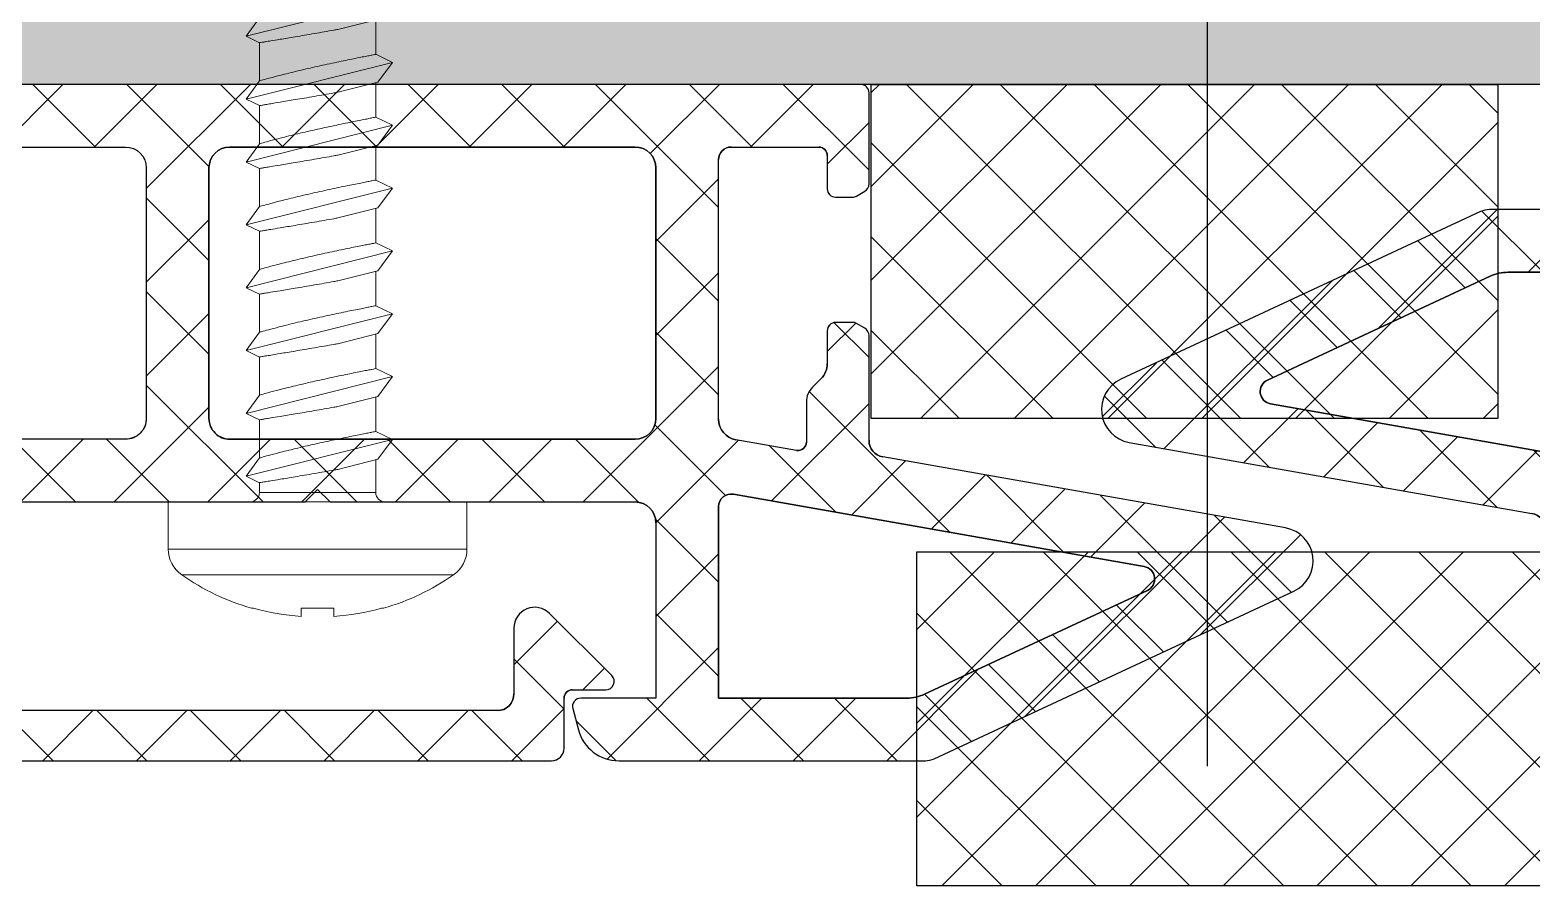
# Model space of a CAD drawing. Header units: millimetres. Extents: x 221 to 2771, y 196 to 840.
# Drawn here: x 581.19 to 588.38, y 637.59 to 641.69 of the extents above; entities that cross this region are included whole.
import ezdxf

# ---------------------------------------------------------------- set-up
doc = ezdxf.new("R2010")
doc.units = ezdxf.units.MM
doc.linetypes.add('CENTER', pattern=[50.800000000000004, 31.75, -6.35, 6.35, -6.35])

# ---------------------------------------------------------------- blocks, each defined once
blk = doc.blocks.new('4457')
at = {"ltscale": 10}
h = blk.add_hatch(color=252, dxfattribs=at)
h.paths.add_polyline_path([(2598.533936424625, 2278.559233066563, -0.26794919243884), (2598.793744045817, 2278.409233066526), (2599.024684153474, 2278.009233066517, -0.5773502691875694), (2598.764876532354, 2277.559233066563), (2597.864876532321, 2277.559233066563), (2597.864876532321, 2275.759233066575), (2606.764876532345, 2275.759233066575), (2606.764876532345, 2277.56923603365), (2605.857369125489, 2277.575916713973, -0.5773502690613174), (2605.600975652323, 2278.027870679336), (2605.834937322332, 2278.426110896211, -0.2679491924355784), (2606.095873065968, 2278.574139737054), (2608.064876532333, 2278.559233066563), (2608.064876532333, 2261.759233066575), (2609.264876532345, 2261.759233066575, 0.3595082375676267), (2609.559459904418, 2262.002482411272, -0.2637246697209625), (2609.751437233504, 2262.227639542131), (2611.162270489357, 2262.741140852793, -0.5486187866530176), (2611.563734941743, 2262.433086343745), (2611.350960323201, 2260.001061324975, -0.1763269809873525), (2611.264233948174, 2259.815076013673), (2610.996258966694, 2259.547101032193, -0.577350268884994), (2610.494349184597, 2259.681587352704), (2610.47940625993, 2259.737355106622, 0.2679491923522664), (2610.267274225573, 2259.949487140922), (2608.364876532321, 2260.459233066528), (2608.164876532368, 2260.459233066528, 0.6457513110644453), (2607.939876532333, 2259.960801718228, -0.1826758136958762), (2608.064876532333, 2259.630082804356), (2608.064876532333, 2255.859233066551, 0.4142135623730312), (2608.364876532321, 2255.559233066563), (2608.657961148473, 2255.559233066563, 0.1378721066767722), (2608.81426403803, 2255.603167827353), (2610.30857364278, 2256.515298305715, -0.5855240683307558), (2610.764876532345, 2256.259233066555), (2610.764876532345, 2256.041652139083, -0.1925696473192051), (2610.21322025521, 2254.662413051597), (2608.340704670909, 2252.696077978001, 0.1925696473211745), (2608.064876532333, 2252.006458434272), (2608.064876532333, 2248.019242522645, 0.2015127546194374), (2608.364876532321, 2247.305099679793, -0.2015127546226185), (2608.964876532356, 2245.876813994004), (2608.964876532356, 2245.65923306654, -0.5855240683126516), (2608.508573642792, 2245.403167827341), (2607.014264038027, 2246.315298305713, 0.1378721067386531), (2606.857961148426, 2246.359233066551), (2606.564876532333, 2246.359233066551, 0.414213562373992), (2606.264876532345, 2246.059233066563), (2606.264876532345, 2242.288383328758, -0.1826758136879677), (2606.139876532345, 2241.957664414886, 0.6457513110799442), (2606.364876532332, 2241.459233066528), (2606.564876532333, 2241.459233066528), (2608.467274225584, 2241.968978992193, 0.2679491922856068), (2608.67940625991, 2242.181111026433), (2608.694349184584, 2242.236878780376, -0.5773502689747048), (2609.196258966729, 2242.371365100897), (2609.464233948302, 2242.103390119325, -0.1763269808446835), (2609.550960323226, 2241.917404808099), (2609.763734941757, 2239.485379789344, -0.5486187866559854), (2609.36227048937, 2239.17732528032), (2607.951437233503, 2239.690826590951, -0.263724669704507), (2607.75945990443, 2239.915983721842, 0.359508237565492), (2607.464876532356, 2240.15923306654), (2602.289140601037, 2240.15923306654), (2600.877008566728, 2238.747101032232, -0.6681786379178657), (2600.36487653238, 2238.959233066586), (2600.364876532321, 2240.15923306654), (2595.364876532321, 2240.15923306654), (2595.364876532321, 2217.959233066528), (2597.564876532333, 2217.959233066528), (2597.564876532333, 2219.559233066566, -0.6681786379174425), (2598.077008566679, 2219.771365100921), (2598.471983313533, 2219.376390354067, -0.1989123673802801), (2598.764876532345, 2218.669283572878), (2598.764876532345, 2215.932438147308, -0.2679491924409572), (2598.61487653235, 2215.672630526162), (2598.488081613123, 2215.599425445422, -0.1316524975872902), (2598.338081613123, 2215.559233066563), (2598.064876532333, 2215.559233066563, -0.4142135623727171), (2597.764876532345, 2215.859233066552), (2597.764876532345, 2216.459233066547, 0.4142135623549515), (2597.464876532356, 2216.759233066575), (2595.464876532375, 2216.759233066575, 0.4142135623729515), (2595.164876532368, 2216.459233066547), (2595.164876532368, 2211.65923306654, 0.4142135623732341), (2595.464876532356, 2211.359233066551), (2597.464876532356, 2211.359233066551, 0.4142135623737241), (2597.764876532345, 2211.65923306654), (2597.764876532345, 2212.259233066575, -0.4142135623735021), (2598.064876532333, 2212.559233066563), (2598.338081613101, 2212.559233066563, -0.1316524976036895), (2598.488081613123, 2212.519040687705), (2598.61487653235, 2212.445835606964, -0.2679491924332401), (2598.764876532345, 2212.186027985829), (2598.764876532345, 2210.459233066528, -0.4142135623739461), (2598.464876532356, 2210.15923306654), (2593.764876532345, 2210.15923306654), (2593.764876532345, 2303.759233066575), (2598.464876532356, 2303.759233066575, -0.4142135623548404), (2598.764876532345, 2303.459233066547), (2598.764876532345, 2301.732438147296, -0.2679491924098867), (2598.61487653238, 2301.472630526167), (2598.488081613124, 2301.399425445411, -0.1316524976047791), (2598.338081613101, 2301.359233066551), (2598.064876532333, 2301.359233066551, -0.4142135623739461), (2597.764876532345, 2301.65923306654), (2597.764876532345, 2302.559233066563), (2596.464876532356, 2302.559233066563), (2596.464876532356, 2301.259233066579, -0.5773502691947225), (2596.014876532345, 2300.999425445446), (2595.614876532319, 2301.23036555311, 0.577350269179079), (2595.164876532368, 2300.970557931987), (2595.164876532368, 2298.747908201116, 0.5773502691825166), (2595.614876532321, 2298.488100579993), (2596.014876532321, 2298.719040687702, -0.5773502692195922), (2596.464876532356, 2298.459233066528), (2596.464876532356, 2297.15923306654), (2597.464876532356, 2297.15923306654), (2597.764876532345, 2297.15923306654), (2597.764876532345, 2298.059233066563, -0.4142135623735021), (2598.064876532333, 2298.359233066551), (2598.338081613101, 2298.359233066551, -0.1316524976069513), (2598.488081613124, 2298.319040687692), (2598.61487653238, 2298.245835606936, -0.2679491924115784), (2598.764876532345, 2297.986027985807), (2598.764876532345, 2296.259233066575, -0.4142135623724155), (2598.464876532356, 2295.959233066528), (2598.064876532333, 2295.959233066528, 0.414213562373567), (2597.764876532345, 2295.65923306654), (2597.764876532345, 2295.249182560197, -0.1989123673802982), (2597.471983313547, 2294.542075779062), (2597.077008566679, 2294.147101032194, -0.6681786379167887), (2596.564876532333, 2294.35923306655), (2596.564876532333, 2295.959233066528), (2595.364876532321, 2295.959233066528), (2595.364876532321, 2277.15923306654), (2596.564876532333, 2277.15923306654), (2596.564876532333, 2278.559233066563)])
h.paths.add_polyline_path([(2596.564876532333, 2275.559233066563), (2596.564876532333, 2275.159233066562, 0.4142135623732728), (2597.564876532333, 2274.159233066562), (2606.464876532298, 2274.159233066562), (2606.464876532298, 2271.159233066562), (2604.964876532298, 2271.159233066562, 0.4142135623717631), (2604.66487653231, 2270.859233066566), (2604.66487653231, 2269.659232440764, 0.4142135623739091), (2604.964876532298, 2269.359232440761), (2606.464876532298, 2269.359232440761), (2606.464876532298, 2249.846355704957, -0.1925696473395398), (2606.189048393722, 2249.156736161235), (2604.940704670886, 2247.845846112165, 0.1925696473272061), (2604.66487653231, 2247.15622656848), (2604.66487653231, 2241.75923306656), (2595.364876532321, 2241.75923306656), (2595.364876532321, 2275.559233066563)], flags=16)
at = {"color": 252, "ltscale": 10}
blk.add_lwpolyline([(2598.464876532356, 2210.15923306654), (2593.764876532345, 2210.15923306654), (2593.764876532345, 2303.759233066575)], dxfattribs=at)
blk = doc.blocks.new('50 S 20')
at = {"ltscale": 10}
blk.add_blockref('4457', (-1149.812386988791, 225.859133209161), dxfattribs=at)
blk = doc.blocks.new('A02 121 Kenet Plastiği')
h = blk.add_hatch()
h.set_pattern_fill('ANSI37', color=21, scale=0.5, style=0)
h.set_pattern_definition([(45, (-2904.959621484832, -685.0095448569432), (-1.122532015133644, 1.122532015133644), []), (135, (-2904.959621484832, -685.0095448569432), (-1.122532015133644, -1.122532015133644), [])])
h.paths.add_polyline_path([(26.44406208089822, 75.78317739249857), (26.4440620808964, 80.78317739249906, 0.4142135623919118), (26.24406208089931, 80.98317739249978), (25.14406208089783, 80.98317739249978, 0.4142135623710381), (24.9440620808964, 80.78317739249906), (24.9440620808964, 79.01715198872616, 0.1316524975848145), (25.07803667711921, 78.51715198869977), (25.61726716165524, 77.58317739249796, -0.5773502691925022), (25.44406208089855, 77.28317739249906), (8.806203767938936, 77.28317739249906, 0.5858110978518688), (8.550272243535801, 76.8266556533672, -1.330799740462049), (4.844363130596321, 75.81322832351727, -0.1937105032953705), (4.990709390105621, 76.1567647372467), (5.26356865476555, 76.42962400190663, 0.6681786379174128), (4.910015264169749, 77.28317739249906), (4.20290848298464, 77.28317739249906, 0.1989123673530972), (3.849355092392216, 77.13673078309148), (3.490508690305433, 76.77788438100833, 0.1989123673748119), (3.344062080897857, 76.42433099040798), (3.344062080897857, 63.08317739250197), (6.27264749087044, 63.08317739250197, 0.3394542588290131), (6.46583265613117, 63.23141358347857), (6.626602171589745, 63.83141358348284, 0.4931454260320452), (6.433417006333912, 64.08317739250197), (5.244062080899312, 64.08317739250197), (5.244062080899312, 65.38317739250124), (12.64406208090077, 65.38317739250124), (12.64406208090077, 64.08317739250197), (11.45470715546617, 64.08317739250197, 0.4931454260320497), (11.26152199021033, 63.83141358348284), (11.42229150566891, 63.23141358347857, 0.3394542588264808), (11.61547667092782, 63.08317739250197), (14.04406208090056, 63.08317739250197, 0.4142135623724417), (14.24406208089931, 63.28317739250011), (14.24406208089931, 65.18317739250273, -0.4142135623781852), (14.44406208089539, 65.38317739250124), (21.14406208090117, 65.38317739250124, -0.4142135623876047), (21.34406208089786, 65.18317739249687), (21.34406208090149, 63.28317739249906, 0.4142135623698783), (21.54406208089956, 63.08317739250197), (23.97264749087648, 63.08317739250197, 0.3394542588677253), (24.16583265612964, 63.23141358347693), (24.32660217158821, 63.83141358347754, 0.4931454260297173), (24.13341700632868, 64.08317739250197), (22.94406208090004, 64.08317739250197), (22.94406208090004, 65.38317739250124), (30.34406208089786, 65.38317739250124), (30.34406208089786, 64.08317739250197), (29.15470715546689, 64.08317739250197, 0.4931454260291669), (28.9615219902098, 63.83141358348075), (29.12229150566782, 63.23141358347857, 0.3394542588264808), (29.31547667092673, 63.08317739250197), (29.89059668331582, 63.08317739250197, -0.3394542588669975), (30.37355959644461, 62.71258691506487), (30.71085914300056, 61.4537678699453, 0.3394542588547809), (31.19382205614602, 61.08317739249833), (45.04406208089858, 61.08317739250197, 0.4142135623780626), (45.34406208089786, 61.3831773924976), (45.34406208090149, 62.58317739250131, -0.4142135623718397), (45.54406208090025, 62.78317739249906), (46.34406208089778, 62.78317739249906, 0.6681786379151297), (46.4854834371381, 63.12459874873821), (44.99761547149319, 64.6124667143813, 0.6681786379196879), (44.14406208090077, 64.25891332378526), (44.14406208090077, 62.68317739249687, -0.4142135623673441), (43.74406208089931, 62.28317739249906), (32.26976598616602, 62.28317739249906, 0.1989123673820928), (31.91621259557103, 62.13673078309254), (31.31621259557505, 61.5367307830893, -0.9999999999742756), (31.17479123933663, 61.67815213933136), (31.69761547148482, 62.20097637147774, 0.1989123673826867), (31.84406208089786, 62.55452976208107), (31.84406208089968, 66.78273694064231, -0.4142135623715331), (32.344062080901, 67.2827369406441), (39.14406208089895, 67.2827369406441), (39.44406208090004, 67.58273694064701), (39.74406208089931, 67.2827369406441), (47.04406208089847, 67.2827369406441, -0.4142135623719602), (47.5440620809004, 66.78273694064217), (47.5440620809004, 62.58317739250197), (45.74406208090113, 62.58317739250197, 0.493145426031958), (45.55087691564222, 62.33141358348075), (45.68674195666608, 61.82435834739954, 0.3394542588554214), (46.652667782957, 61.08317739250197), (53.99317987698429, 61.08317739250197, 0.1095178116708945), (54.20448900788688, 61.1300234989867), (62.81626035132594, 65.1457584267225, 0.7332303362614734), (62.61708428406564, 66.65865085876067), (52.97460280983069, 68.3588805036452, -0.3639702342445088), (52.64406208089895, 68.75280360485704), (52.64406208089895, 71.26770733867306, 0.2679491924567593), (52.54406208091288, 71.44091241941308), (52.34406208088694, 71.55638247326351, 0.131652497650103), (52.24406208090477, 71.58317739250197), (51.84406208089855, 71.58317739249833, 0.4142135623676354), (51.64406208089895, 71.3831773924981), (51.64406208089895, 70.59028417368924, -0.1989123673786449), (51.49761547148903, 70.2367307830895), (51.29050869030696, 70.02962400190742, 0.198912367378309), (51.14406208089895, 69.67607061131055), (51.14406208089895, 68.71229163602402, -0.4663076581458556), (50.90933244536427, 68.5153300854181), (49.45723799206826, 68.77137351607598, -0.3639702342717852), (49.0440620809004, 69.26377739258169), (49.0440620809004, 75.48317739249978, -0.4142135623858006), (49.34406208089409, 75.7831773925027), (51.44406208090004, 75.7831773925027, -0.4142135623740041), (51.64406208089895, 75.58317739250363), (51.64406208090077, 74.78317739249738, 0.4142135623739477), (51.84406208089968, 74.58317739249833), (52.24406208090927, 74.58317739249833, 0.131652497594845), (52.34406208089423, 74.6099723117363), (52.54406208089982, 74.72544236558281, 0.2679491924217334), (52.64406208089895, 74.89864744633985), (52.64406208089895, 77.08317739249348, 0.4142135623651521), (52.44406208089399, 77.28317739249906), (30.94406208089955, 77.28317739249906, 0.4142135623704813), (30.44406208089822, 76.78317739249906), (30.44406208089822, 75.78317739249906, -0.9999999999998792)])
h.paths.add_polyline_path([(53.97240881345897, 62.67686960546416), (59.3078918920146, 65.16484622495773, 0.7332303362615473), (59.23320086679087, 65.73218088697104), (49.39615653419969, 67.46671721323219, 0.466307658154883), (49.0440620809004, 67.17127488732876), (49.0440620809004, 62.58317739250197), (53.5497905517168, 62.58317739250197, 0.1095178116835218)], flags=16)
h.paths.add_polyline_path([(4.844062080897857, 72.38464829890654, -0.5575932466335717), (5.278272607214603, 72.65295322734528, 0.5319719912414488), (10.33313783021731, 75.50686160302212, -0.3912512566596022), (10.63220146587264, 75.78317739249906), (24.65592269592162, 75.78317739249906, -0.3912512566656653), (24.95498633157695, 75.50686160302212, 0.9239364353590834), (31.93313783021767, 75.50686160302575, -0.3912512566702848), (32.23220146587482, 75.78317739249906), (34.84406208089786, 75.78317739249906, -0.4142135623733339), (35.34406208089786, 75.28317739249906), (35.34406208089968, 69.28273694064046, -0.4142135623696959), (34.84406208089968, 68.78273694064046), (32.34406208089786, 68.7827369406441, 0.3448306957855403), (30.40260345171919, 67.2630893021269, -0.3448306957804322), (29.91723879442361, 66.88317739250124), (5.044062080898584, 66.88317739250124, -0.4142135623700079), (4.844062080897857, 67.08317739250197)], flags=16)
h.paths.add_polyline_path([(36.84406208089968, 75.28317739249906, -0.4142135623696959), (37.34406208089968, 75.78317739249906), (47.0440620809004, 75.78317739249906, -0.4142135623696959), (47.5440620809004, 75.28317739249906), (47.5440620809004, 69.28273694064046, -0.4142135623696959), (47.0440620809004, 68.78273694064046), (37.34406208089786, 68.7827369406441, -0.4142135623664993), (36.84406208089968, 69.28273694064046)], flags=16)
at = {"color": 21}
for p, q in [((52.44406208090004, 77.28317739249906), (30.94406208089822, 77.28317739249906)), ((52.64406208089895, 74.89864744633815), (52.64406208089895, 77.08317739249833)), ((49.34406208089968, 75.7831773925027), (51.44406208089822, 75.7831773925027)), ((51.64406208089895, 75.58317739250197), (51.64406208089895, 74.78317739249906)), ((49.0440620809004, 69.26377739258169), (49.0440620809004, 75.48317739249978)), ((51.84406208090149, 74.58317739249833), (52.24406208090113, 74.58317739249833)), ((52.34406208089968, 74.60997231174406), (52.5440620809004, 74.72544236558315)), ((52.24406208090113, 71.58317739250197), (51.84406208089968, 71.58317739249833)), ((52.5440620809004, 71.44091241942078), (52.34406208089968, 71.55638247325624)), ((51.64406208089895, 71.38317739250124), (51.64406208089895, 70.59028417368609)), ((52.64406208089895, 68.75280360485704), (52.64406208089895, 71.26770733866215)), ((51.49761547149319, 70.23673078309366), (51.29050869030652, 70.02962400190518)), ((51.14406208089895, 69.67607061131275), (51.14406208089895, 68.71229163602402)), ((50.90933244536609, 68.51533008542174), (49.45723799206644, 68.77137351607598)), ((62.61708428406746, 66.65865085876067), (52.9746028098325, 68.35888050364883)), ((32.34406208089968, 67.2827369406441), (39.14406208089895, 67.2827369406441)), ((39.14406208089895, 67.2827369406441), (39.44406208090004, 67.58273694064701)), ((39.44406208090004, 67.58273694064701), (39.74406208090113, 67.2827369406441)), ((39.74406208090113, 67.2827369406441), (47.0440620809004, 67.2827369406441)), ((47.5440620809004, 66.7827369406441), (47.5440620809004, 62.58317739250197)), ((54.20448900787414, 61.13002349898306), (62.81626035132831, 65.14575842672275)), ((46.4854834371381, 63.12459874873821), (44.99761547149319, 64.6124667143813)), ((44.14406208090077, 64.25891332378524), (44.14406208090077, 62.68317739250051)), ((45.34406208089968, 61.38317739250124), (45.34406208090149, 62.58317739250197)), ((45.5440620809004, 62.78317739249906), (46.34406208089968, 62.78317739249906)), ((47.5440620809004, 62.58317739250197), (45.74406208090113, 62.58317739250197)), ((43.74406208090113, 62.28317739249906), (32.26976598616784, 62.28317739249906)), ((45.55087691564222, 62.33141358348075), (45.6867419566679, 61.82435834739954)), ((31.19382205614602, 61.08317739249833), (45.0440620809004, 61.08317739250197)), ((46.652667782957, 61.08317739250197), (53.99317987700306, 61.08317739250197))]:
    blk.add_line(p, q, dxfattribs=at)
for points in [[(31.19382205614602, 61.08317739249833), (45.04406208089858, 61.08317739250197, 0.4142135623780626), (45.34406208089786, 61.3831773924976), (45.34406208090149, 62.58317739250197, -0.4142135623711115), (45.5440620809004, 62.78317739249906), (46.34406208089786, 62.78317739249906, 0.6681786379149767), (46.4854834371381, 63.12459874873821), (44.99761547149319, 64.6124667143813, 0.6681786379223565), (44.14406208090077, 64.2589133237816), (44.14406208090077, 62.68317739249687, -0.4142135623673441), (43.74406208089931, 62.28317739249906), (32.26976598616602, 62.28317739249906, 0.1989123673802042)], [(32.34406208089786, 67.2827369406441), (39.14406208089895, 67.2827369406441), (39.44406208090004, 67.58273694064701), (39.74406208089931, 67.2827369406441), (47.0440620809004, 67.2827369406441, -0.4142135623696959), (47.5440620809004, 66.7827369406441), (47.5440620809004, 62.58317739250197), (45.74406208090113, 62.58317739250197, 0.4931454260319943), (45.55087691564222, 62.33141358348075), (45.68674195666608, 61.82435834739954, 0.3394542588554285), (46.652667782957, 61.08317739250197), (53.99317987699033, 61.08317739250197, 0.1095178116678044), (54.20448900788688, 61.1300234989867), (62.81626035132649, 65.14575842672275, 0.7332303362611788), (62.61708428406564, 66.65865085876067), (52.97460280983069, 68.3588805036452, -0.363970234244511), (52.64406208089895, 68.75280360485704), (52.64406208089895, 71.26770733867306, 0.2679491924675599), (52.54406208090586, 71.44091241941715), (52.34406208088694, 71.55638247326351, 0.1316524976502351), (52.24406208090477, 71.58317739250197), (51.84406208089786, 71.58317739249833, 0.4142135623620163), (51.64406208089895, 71.38317739250124), (51.64406208089895, 70.59028417368609, -0.1989123673766182), (51.49761547148955, 70.23673078309002), (51.2905086903047, 70.02962400190518, 0.1989123673754509), (51.14406208089895, 69.67607061131275), (51.14406208089895, 68.71229163602402, -0.466307658145875), (50.90933244536427, 68.5153300854181), (49.45723799206826, 68.77137351607598, -0.3639702342717976), (49.0440620809004, 69.26377739258169), (49.0440620809004, 75.48317739249978, -0.4142135623894536), (49.34406208089786, 75.7831773925027), (51.44406208090004, 75.7831773925027, -0.4142135623764391), (51.64406208089895, 75.58317739250197), (51.64406208090077, 74.78317739249906, 0.4142135623764391), (51.84406208089968, 74.58317739249833), (52.24406208089931, 74.58317739249833, 0.1316524975994573), (52.34406208088876, 74.60997231173315), (52.5440620809004, 74.72544236558315, 0.2679491924136432), (52.64406208089895, 74.89864744633451), (52.64406208089895, 77.08317739249833, 0.4142135623491542), (52.44406208090004, 77.28317739249906), (30.9440620808964, 77.28317739249906, 0.4142135623686303)]]:
    blk.add_lwpolyline(points, format="xyb", dxfattribs=at)
for points in [[(24.65592269592344, 75.78317739249906, -0.3912512566616814), (24.95498633157877, 75.50686160302575, 0.9239364353597922), (31.93313783021767, 75.50686160302575, -0.3912512566616814), (32.23220146587482, 75.78317739249906), (34.84406208089968, 75.78317739249906, -0.4142135623730951), (35.34406208089968, 75.28317739249906), (35.34406208089968, 69.2827369406441, -0.4142135623730951), (34.84406208089968, 68.7827369406441), (32.34406208089968, 68.7827369406441, 0.3448306957861392), (30.40260345171919, 67.2630893021269, -0.3448306957861392), (29.91723879442543, 66.88317739250124), (5.044062080898584, 66.88317739250124, -0.4142135623730951), (4.844062080899675, 67.08317739250197), (4.844062080899675, 72.38464829890654, -0.5575932466371591), (5.278272607214603, 72.65295322734892, 0.531971991241651), (10.33313783021913, 75.50686160302575, -0.3912512566616814), (10.63220146587446, 75.78317739249906)], [(4.844062080897857, 72.38464829890654, -0.5575932466335717), (5.278272607214603, 72.65295322734528, 0.5319719912414488), (10.33313783021731, 75.50686160302212, -0.3912512566596022), (10.63220146587264, 75.78317739249906), (24.65592269592162, 75.78317739249906, -0.3912512566656653), (24.95498633157695, 75.50686160302212, 0.9239364353590834), (31.93313783021767, 75.50686160302575, -0.3912512566702848), (32.23220146587482, 75.78317739249906), (34.84406208089786, 75.78317739249906, -0.4142135623733339), (35.34406208089786, 75.28317739249906), (35.34406208089968, 69.28273694064046, -0.4142135623696959), (34.84406208089968, 68.78273694064046), (32.34406208089786, 68.7827369406441, 0.3448306957855403), (30.40260345171919, 67.2630893021269, -0.3448306957804322), (29.91723879442361, 66.88317739250124), (5.044062080898584, 66.88317739250124, -0.4142135623700079), (4.844062080897857, 67.08317739250197)], [(47.0440620809004, 68.7827369406441, 0.4142135623730951), (47.5440620809004, 69.2827369406441), (47.5440620809004, 75.28317739249906, 0.4142135623730951), (47.0440620809004, 75.78317739249906), (37.34406208089968, 75.78317739249906, 0.4142135623730951), (36.84406208089968, 75.28317739249906), (36.84406208089968, 69.2827369406441, 0.4142135623730951), (37.34406208089968, 68.7827369406441)], [(36.84406208089968, 75.28317739249906, -0.4142135623696959), (37.34406208089968, 75.78317739249906), (47.0440620809004, 75.78317739249906, -0.4142135623696959), (47.5440620809004, 75.28317739249906), (47.5440620809004, 69.28273694064046, -0.4142135623696959), (47.0440620809004, 68.78273694064046), (37.34406208089786, 68.7827369406441, -0.4142135623664993), (36.84406208089968, 69.28273694064046)], [(53.97240881345897, 62.67686960546416), (59.3078918920146, 65.16484622495773, 0.7332303362615473), (59.23320086679087, 65.73218088697104), (49.39615653419969, 67.46671721323219, 0.466307658154883), (49.0440620809004, 67.17127488732876), (49.0440620809004, 62.58317739250197), (53.5497905517168, 62.58317739250197, 0.1095178116835218)], [(49.0440620809004, 67.17127488732876, -0.4663076581748519), (49.39615653419969, 67.46671721322855), (59.23320086679087, 65.73218088697104, -0.7332303362618093), (59.3078918920146, 65.16484622495773), (53.97240881346079, 62.67686960546416, -0.109517811680783), (53.54979055171862, 62.58317739250197), (49.0440620809004, 62.58317739250197)]]:
    blk.add_lwpolyline(points, format="xyb", close=True, dxfattribs=at)
for centre, radius, start, end in [((52.44406208089822, 77.08317739249833), 0.1999999999999091, 0, 89.9999999994789), ((49.34406208090149, 75.48317739250342), 0.3000000000010914, 90.0000000003474, 180), ((51.44406208089822, 75.58317739250197), 0.2000000000006366, 0, 90), ((51.84406208090149, 74.78317739249906), 0.2000000000016371, 180, 270), ((52.44406208090186, 74.89864744633815), 0.1999999999978403, 299.9999999998773, 0), ((52.24406208089567, 74.78317739249542), 0.1999999999988298, 270.0000000015633, 300.0000000015324), ((51.84406208089786, 71.38317739250124), 0.1999999999988176, 89.9999999994789, 180), ((52.24406208089567, 71.38317739250488), 0.1999999999976903, 59.99999999828849, 89.99999999843669), ((52.44406208089822, 71.26770733866579), 0.2000000000009909, 359.9999999989578, 59.99999999885845), ((51.14406208090077, 70.59028417368609), 0.4999999999982957, 315.0000000000415, 0), ((51.64406208089895, 69.67607061131275), 0.4999999999992052, 134.9999999999701, 180), ((49.5440620809004, 69.26377739258169), 0.4999999999995445, 180, 259.9999999999329), ((50.94406208090004, 68.71229163602402), 0.19999999999966, 259.999999999819, 0), ((53.0440620809004, 68.75280360485704), 0.4000000000020512, 180, 259.9999999998882), ((47.0440620809004, 66.7827369406441), 0.5, 0, 90), ((62.4781657419353, 65.87080465635154), 0.7999999999996089, 295.0000000000488, 80.00000000009571), ((44.64406208090077, 64.25891332378524), 0.5000000000001859, 45.00000000019575, 180), ((46.34406208089968, 62.98317739249978), 0.2000000000010449, 270, 44.9999999998906), ((43.74406208089931, 62.68317739250051), 0.4000000000007276, 270.0000000002606, 0), ((45.54406208089858, 62.58317739250197), 0.1999999999978172, 89.9999999994789, 180), ((45.74406208090113, 62.38317739250124), 0.2000000000007826, 90, 194.9999999998821), ((46.652667782957, 62.08317739250197), 1.000000000000001, 194.9999999999944, 270), ((45.0440620809004, 61.38317739250124), 0.2999999999994089, 270, 0), ((53.99317987700488, 61.58317739250197), 0.5000000000001235, 269.9999999997916, 294.9999999998569)]:
    blk.add_arc(centre, radius, start, end, dxfattribs=at)
blk = doc.blocks.new('D09149')
h = blk.add_hatch()
h.set_pattern_fill('ANSI37', scale=0.5)
h.set_pattern_definition([(45, (314.4849182522662, 25.11355943631008), (-1.122532015133644, 1.122532015133644), []), (135, (314.4849182522662, 25.11355943631008), (-1.122532015133644, -1.122532015133644), [])])
h.paths.add_polyline_path([(3273.13539062306, 768.2080488243255), (3273.13539062306, 776.2080488243255), (3288.13539062306, 776.2080488243255), (3288.13539062306, 768.2080488243255)])
at = {"color": 7}
blk.add_lwpolyline([(3273.13539062306, 768.2080488243255), (3273.13539062306, 776.2080488243255), (3288.13539062306, 776.2080488243255), (3288.13539062306, 768.2080488243255)], close=True, dxfattribs=at)
blk = doc.blocks.new('V2 35 16')
at = {"color": 7, "linetype": 'Continuous', "lineweight": 15}
for p, q in [((3112.864337334625, 740.2344298195055), (3112.864337334625, 740.4316936626406)), ((3113.647133033504, 740.4316936626408), (3113.647133033504, 740.2344298195057)), ((3111.724315303993, 740.2344298195055), (3111.675090022864, 740.2344298195055)), ((3113.647133033504, 740.2344298195057), (3112.864337334625, 740.2344298195057)), ((3114.836380345263, 740.2344298195057), (3114.787155064134, 740.2344298195057)), ((3116.509330608985, 739.4349218058924), (3110.002139759142, 739.4349218058924)), ((3116.831004001064, 738.8178596179741), (3109.680466367064, 738.8178596179741)), ((3109.680466367064, 737.6888273599741), (3109.680466367064, 738.8178596179739)), ((3116.831004001064, 738.8178596179741), (3116.831004001064, 737.6888273599743)), ((3116.831004001064, 737.6888273599743), (3109.680466367064, 737.6888273599743)), ((3111.863262065864, 737.4630209083718), (3114.648208302264, 737.4630209083718)), ((3111.863262065864, 736.6815280252881), (3111.863262065864, 737.4630209083718)), ((3114.648208302264, 737.4630209083721), (3114.648208302264, 737.2282106295806)), ((3114.967383629463, 737.0747552004796), (3111.463759158422, 736.1928905377001)), ((3114.646058495934, 737.2292442290629), (3114.967383629463, 737.0747552004796)), ((3114.967383629463, 737.0747552004796), (3114.647178921584, 736.6351054078796)), ((3112.767753924184, 736.9091892413319), (3111.809851314929, 736.6680845029437)), ((3111.463759158422, 736.1928905377001), (3111.809851314929, 736.6680845029437)), ((3114.648208302264, 736.6359142261513), (3114.648208302264, 735.7223642909423)), ((3111.865390230557, 735.9997914374117), (3111.463759158422, 736.1928905377001)), ((3111.863262065864, 735.1761516812908), (3111.863262065864, 736.0013744081266)), ((3114.646058495934, 735.7238678850631), (3114.967383629463, 735.5693788564795)), ((3114.967383629463, 735.5693788564795), (3111.463759158422, 734.6875141937003)), ((3112.767753924184, 735.403812897332), (3111.809851314929, 735.1627081589438)), ((3114.967383629463, 735.5693788564795), (3114.647178921584, 735.1297290638795)), ((3111.463759158422, 734.6875141937003), (3111.809851314929, 735.1627081589438)), ((3114.648208302264, 735.1305378821512), (3114.648208302264, 734.2169879469423)), ((3111.865390230557, 734.4944150934116), (3111.463759158422, 734.6875141937003)), ((3111.863262065864, 733.6707753372909), (3111.863262065864, 734.4959980641265)), ((3114.646058495934, 734.218491541063), (3114.967383629463, 734.0640025124796)), ((3114.967383629463, 734.0640025124796), (3111.463759158422, 733.1821378497002)), ((3112.767753924184, 733.898436553332), (3111.809851314929, 733.6573318149437)), ((3114.967383629463, 734.0640025124796), (3114.647178921584, 733.6243527198794)), ((3111.463759158422, 733.1821378497002), (3111.809851314929, 733.6573318149437)), ((3114.648208302264, 733.6251615381514), (3114.648208302264, 732.7116116029422)), ((3111.865390230557, 732.9890387494117), (3111.463759158422, 733.1821378497002)), ((3111.863262065864, 732.1653989932909), (3111.863262065864, 732.9906217201265)), ((3114.967383629463, 732.5586261684796), (3111.463759158422, 731.6767615057001)), ((3112.767753924184, 732.3930602093319), (3111.809851314929, 732.1519554709437)), ((3114.646058495934, 732.713115197063), (3114.967383629463, 732.5586261684796)), ((3114.967383629463, 732.5586261684796), (3114.647178921584, 732.1189763758796)), ((3111.463759158422, 731.6767615057001), (3111.809851314929, 732.1519554709437)), ((3114.648208302264, 732.1197851941513), (3114.648208302264, 731.2062352589423)), ((3111.865390230557, 731.4836624054117), (3111.463759158422, 731.6767615057001)), ((3111.863262065864, 730.6600226492908), (3111.863262065864, 731.4852453761266)), ((3114.967383629463, 731.0532498244795), (3111.463759158422, 730.1713851617003)), ((3114.646058495934, 731.2077388530631), (3114.967383629463, 731.0532498244795)), ((3114.967383629463, 731.0532498244795), (3114.647178921584, 730.6136000318795)), ((3111.463759158422, 730.1713851617003), (3111.809851314929, 730.6465791269438)), ((3112.767753924184, 730.8876838653321), (3111.809851314929, 730.6465791269438)), ((3114.648208302264, 730.6144088501512), (3114.648208302264, 729.7008589149423)), ((3111.865390230557, 729.9782860614116), (3111.463759158422, 730.1713851617003)), ((3111.863262065864, 729.154646305291), (3111.863262065864, 729.9798690321265)), ((3114.967383629463, 729.5478734804797), (3111.463759158422, 728.6660088177002)), ((3114.646058495934, 729.702362509063), (3114.967383629463, 729.5478734804797)), ((3114.967383629463, 729.5478734804797), (3114.647178921584, 729.1082236878794)), ((3111.463759158422, 728.6660088177002), (3111.809851314929, 729.1412027829438)), ((3112.767753924184, 729.382307521332), (3111.809851314929, 729.1412027829438)), ((3114.648208302264, 729.1090325061514), (3114.648208302264, 728.1954825709422)), ((3111.865390230557, 728.4729097174118), (3111.463759158422, 728.6660088177002)), ((3111.863262065864, 727.6492699612909), (3111.863262065864, 728.4744926881267)), ((3114.646058495934, 728.1969861650632), (3114.967383629463, 728.0424971364796)), ((3114.967383629463, 728.0424971364796), (3111.463759158422, 727.1606324737004)), ((3112.767753924184, 727.8769311773322), (3111.809851314929, 727.6358264389437)), ((3114.967383629463, 728.0424971364796), (3114.647178921584, 727.6028473438796)), ((3111.463759158422, 727.1606324737004), (3111.809851314929, 727.6358264389437)), ((3114.648208302264, 727.6036561621513), (3114.648208302264, 726.6901062269421)), ((3111.865390230557, 726.9675333734117), (3111.463759158422, 727.1606324737004)), ((3111.863262065864, 726.1438936172908), (3111.863262065864, 726.9691163441266)), ((3114.646058495934, 726.6916098210631), (3114.967383629463, 726.5371207924795)), ((3114.967383629463, 726.5371207924795), (3111.463759158422, 725.6552561297003)), ((3112.767753924184, 726.3715548333321), (3111.809851314929, 726.1304500949436)), ((3114.967383629463, 726.5371207924795), (3114.647178921584, 726.0974709998795)), ((3111.463759158422, 725.6552561297003), (3111.809851314929, 726.1304500949436)), ((3114.648208302264, 726.0982798181512), (3114.648208302264, 725.1847298829421)), ((3111.865390230557, 725.4621570294116), (3111.463759158422, 725.6552561297003)), ((3111.863262065864, 724.6385172732907), (3111.863262065864, 725.4637400001266)), ((3114.646058495934, 725.1862334770631), (3114.967383629463, 725.0317444484795)), ((3114.967383629463, 725.0317444484795), (3111.463759158422, 724.1498797857003)), ((3112.767753924184, 724.866178489332), (3111.809851314929, 724.6250737509436)), ((3114.967383629463, 725.0317444484795), (3114.647178921584, 724.5920946558795)), ((3111.463759158422, 724.1498797857003), (3111.809851314929, 724.6250737509436)), ((3114.647178921584, 724.5932173823417), (3114.647178921584, 724.2536469384495)), ((3111.865390230557, 723.9567806854116), (3111.463759158422, 724.1498797857003)), ((3114.647178921584, 724.2536469384495), (3111.862232685184, 723.7798960115801)), ((3114.647178921584, 724.2536469384495), (3113.255735184065, 721.6458166079742)), ((3111.862232685184, 723.7798960115801), (3111.862232685184, 723.9582987929807)), ((3111.862232685184, 723.7798960115801), (3113.255735184065, 721.6458166079742))]:
    blk.add_line(p, q, dxfattribs=at)
for centre, radius, start, end in [((3113.255735184064, 734.7769128348966), 5.66831002031242, 93.95943475759266, 105.6745149698377), ((3113.255735184064, 734.7769128348966), 5.66831002031242, 74.32548503016798, 86.0405652424075), ((3113.255735184064, 734.7769128348966), 5.681806998035093, 106.1524522385242, 124.9341021306103), ((3113.255735184064, 734.7769128348966), 5.681806998035099, 55.06589786939103, 73.84754776148081), ((3110.433154539064, 738.8178596179739), 0.7526881720000189, 124.9341021306046, 180), ((3116.078315829066, 738.8178596179741), 0.7526881720000189, 0, 55.06589786939539), ((3111.637455614265, 737.4630209083718), 0.2258064516000086, 0, 90), ((3114.874014753864, 737.4630209083721), 0.2258064516000086, 90, 180)]:
    blk.add_arc(centre, radius, start, end, dxfattribs=at)
for points, knots in [([(3114.645335193427, 737.2277398162453), (3114.644090416645, 737.2275359411112), (3114.641267317385, 737.2270735612356), (3114.591101618589, 737.21885036662), (3114.504359754575, 737.2046045678744), (3114.364835816742, 737.1816246724886), (3114.137503828501, 737.1440053395474), (3113.852301573846, 737.0963631793654), (3113.568884464024, 737.0484231672801), (3113.33542306627, 737.0085219316193), (3113.097144269934, 736.9672874834482), (3112.907527909749, 736.9340282177118), (3112.799749577231, 736.914875129638), (3112.767753924184, 736.9091892413319)], [0, 0, 0, 0, 0.0686302703184319, 0.1556504493450549, 0.2401376174535891, 0.3270430227070435, 0.4506308869569461, 0.6076164734000692, 0.6945071704748984, 0.7838689435151175, 0.8716155024335733, 0.961887090432288, 1, 1, 1, 1]), ([(3111.866151739641, 736.0013753169317), (3111.865247739875, 736.0011999109083), (3111.859468910473, 736.0000786257742), (3111.886330213406, 736.005287609589), (3111.948371874568, 736.0173599649099), (3112.04855288919, 736.036973890119), (3112.181710640309, 736.0632945827119), (3112.343652520754, 736.0957080253779), (3112.532387284411, 736.1340951370294), (3112.740952436858, 736.1773521099649), (3112.966552253729, 736.2252468083739), (3113.200543629125, 736.2762852879105), (3113.439192379959, 736.3299591803559), (3113.672602609563, 736.3842545231098), (3113.896004943233, 736.4381200497853), (3114.145773780097, 736.5005263587054), (3114.286779192072, 736.5378472524105), (3114.37333120516, 736.5607555822032)], [0, 0, 0, 0, 0.0123309909351228, 0.0788260082964197, 0.1431386493999971, 0.209295425890839, 0.2740151496724641, 0.3405589231239079, 0.4062559300727066, 0.4737885270672811, 0.5407572002965607, 0.6096017191586525, 0.6777558882703689, 0.7478483607947397, 0.816643322105823, 0.887451911507904, 1, 1, 1, 1]), ([(3114.37333120516, 736.5607555822032), (3114.443501091796, 736.5798322866324), (3114.554501706524, 736.610009418449), (3114.626685457187, 736.630430628097), (3114.6527279148, 736.6377985471531), (3114.646757501958, 736.6361077004537), (3114.646070057455, 736.6359130132018)], [0, 0, 0, 0, 0.4425636615198519, 0.7000843358977792, 0.9654671493966192, 1, 1, 1, 1]), ([(3114.645335193427, 735.7223634722452), (3114.644090416645, 735.7221595971114), (3114.641267317385, 735.7216972172355), (3114.591101618589, 735.7134740226202), (3114.504359754575, 735.6992282238746), (3114.364835816742, 735.6762483284888), (3114.137503828501, 735.6386289955474), (3113.852301573846, 735.5909868353654), (3113.568884464024, 735.5430468232803), (3113.33542306627, 735.5031455876219), (3113.097144269934, 735.4619111394484), (3112.907527909749, 735.4286518737117), (3112.799749577231, 735.4094987856381), (3112.767753924184, 735.403812897332)], [0, 0, 0, 0, 0.0686302703184319, 0.1556504493450549, 0.2401376174535891, 0.3270430227070435, 0.4506308869569461, 0.6076164734000692, 0.6945071704748984, 0.7838689435151175, 0.8716155024335733, 0.961887090432288, 1, 1, 1, 1]), ([(3111.866151739641, 734.4959989729316), (3111.865247739875, 734.4958235669083), (3111.859468910473, 734.4947022817744), (3111.886330213406, 734.4999112655889), (3111.948371874568, 734.5119836209099), (3112.04855288919, 734.531597546119), (3112.181710640309, 734.5579182387119), (3112.343652520754, 734.5903316813781), (3112.532387284411, 734.6287187930293), (3112.740952436858, 734.6719757659648), (3112.966552253729, 734.7198704643738), (3113.200543629125, 734.7709089439106), (3113.439192379959, 734.8245828363558), (3113.672602609563, 734.8788781791097), (3113.896004943233, 734.9327437057855), (3114.145773780097, 734.9951500147054), (3114.286779192072, 735.0324709084105), (3114.37333120516, 735.0553792382032)], [0, 0, 0, 0, 0.0123309909351228, 0.0788260082964197, 0.1431386493999971, 0.209295425890839, 0.2740151496724641, 0.3405589231239079, 0.4062559300727065, 0.473788527067281, 0.5407572002965607, 0.6096017191586524, 0.6777558882703689, 0.7478483607947395, 0.8166433221058227, 0.8874519115079039, 0.9999999999999998, 0.9999999999999998, 0.9999999999999998, 0.9999999999999998]), ([(3114.37333120516, 735.0553792382032), (3114.443501091796, 735.0744559426323), (3114.554501706524, 735.1046330744464), (3114.626685457187, 735.1250542840969), (3114.6527279148, 735.132422203153), (3114.646757501958, 735.1307313564537), (3114.646070057455, 735.1305366692018)], [0, 0, 0, 0, 0.4425636615198519, 0.7000843358977792, 0.9654671493966192, 1, 1, 1, 1]), ([(3114.645335193427, 734.2169871282451), (3114.644090416645, 734.2167832531113), (3114.641267317385, 734.2163208732354), (3114.591101618589, 734.2080976786201), (3114.504359754575, 734.1938518798745), (3114.364835816742, 734.1708719844887), (3114.137503828501, 734.1332526515475), (3113.852301573846, 734.0856104913655), (3113.568884464024, 734.0376704792802), (3113.33542306627, 733.9977692436191), (3113.097144269934, 733.9565347954483), (3112.907527909749, 733.9232755297116), (3112.799749577231, 733.904122441638), (3112.767753924184, 733.898436553332)], [0, 0, 0, 0, 0.0686302703184315, 0.1556504493450545, 0.2401376174535886, 0.3270430227070431, 0.4506308869569459, 0.6076164734000692, 0.6945071704748984, 0.7838689435151175, 0.8716155024335733, 0.961887090432288, 1, 1, 1, 1]), ([(3111.866151739641, 732.9906226289315), (3111.865247739875, 732.9904472229084), (3111.859468910473, 732.9893259377743), (3111.886330213406, 732.9945349215891), (3111.948371874568, 733.00660727691), (3112.04855288919, 733.0262212021189), (3112.181710640309, 733.0525418947118), (3112.343652520754, 733.084955337378), (3112.532387284411, 733.1233424490292), (3112.740952436858, 733.166599421965), (3112.966552253729, 733.2144941203737), (3113.200543629125, 733.2655325999106), (3113.439192379959, 733.319206492356), (3113.672602609563, 733.3735018351097), (3113.896004943233, 733.4273673617854), (3114.145773780097, 733.4897736707053), (3114.286779192072, 733.5270945644104), (3114.37333120516, 733.5500028942031)], [0, 0, 0, 0, 0.0123309909351228, 0.0788260082964197, 0.1431386493999971, 0.209295425890839, 0.2740151496724642, 0.3405589231239081, 0.4062559300727067, 0.4737885270672812, 0.5407572002965608, 0.6096017191586525, 0.6777558882703691, 0.7478483607947397, 0.8166433221058229, 0.887451911507904, 1, 1, 1, 1]), ([(3114.37333120516, 733.5500028942031), (3114.443501091796, 733.5690795986322), (3114.554501706524, 733.5992567304463), (3114.626685457187, 733.6196779400968), (3114.6527279148, 733.627045859153), (3114.646757501958, 733.6253550124536), (3114.646070057455, 733.6251603252019)], [0, 0, 0, 0, 0.4425636615198519, 0.7000843358977789, 0.9654671493966192, 1, 1, 1, 1]), ([(3114.645335193427, 732.7116107842453), (3114.644090416645, 732.7114069091112), (3114.641267317385, 732.7109445292356), (3114.591101618589, 732.70272133462), (3114.504359754575, 732.6884755358744), (3114.364835816742, 732.6654956404886), (3114.137503828501, 732.6278763075475), (3113.852301573846, 732.5802341473654), (3113.568884464024, 732.5322941352802), (3113.33542306627, 732.4923928996193), (3113.097144269934, 732.4511584514482), (3112.907527909749, 732.4178991857118), (3112.799749577231, 732.398746097638), (3112.767753924184, 732.3930602093319)], [0, 0, 0, 0, 0.068630270318431, 0.155650449345054, 0.2401376174535881, 0.3270430227070426, 0.450630886956946, 0.6076164734000691, 0.6945071704748981, 0.7838689435151175, 0.8716155024335732, 0.9618870904322876, 1, 1, 1, 1]), ([(3111.866151739641, 731.4852462849317), (3111.865247739875, 731.4850708789083), (3111.859468910473, 731.4839495937742), (3111.886330213406, 731.489158577589), (3111.948371874568, 731.50123093291), (3112.04855288919, 731.5208448581188), (3112.181710640309, 731.547165550712), (3112.343652520754, 731.5795789933779), (3112.532387284411, 731.6179661050294), (3112.740952436858, 731.6612230779649), (3112.966552253729, 731.7091177763739), (3113.200543629125, 731.7601562559105), (3113.439192379959, 731.8138301483559), (3113.672602609563, 731.8681254911098), (3113.896004943233, 731.9219910177853), (3114.145773780097, 731.9843973267052), (3114.286779192072, 732.0217182204105), (3114.37333120516, 732.0446265502032)], [0, 0, 0, 0, 0.0123309909351228, 0.0788260082964197, 0.1431386493999972, 0.209295425890839, 0.2740151496724642, 0.3405589231239081, 0.4062559300727066, 0.4737885270672812, 0.5407572002965609, 0.6096017191586527, 0.6777558882703691, 0.74784836079474, 0.816643322105823, 0.8874519115079046, 1, 1, 1, 1]), ([(3114.37333120516, 732.0446265502032), (3114.443501091796, 732.0637032546324), (3114.554501706524, 732.093880386449), (3114.626685457187, 732.114301596097), (3114.6527279148, 732.1216695151531), (3114.646757501958, 732.1199786684538), (3114.646070057455, 732.1197839812019)], [0, 0, 0, 0, 0.4425636615198518, 0.7000843358977789, 0.9654671493966192, 1, 1, 1, 1]), ([(3114.645335193427, 731.2062344402452), (3114.644090416645, 731.2060305651112), (3114.641267317385, 731.2055681852355), (3114.591101618589, 731.1973449906202), (3114.504359754575, 731.1830991918746), (3114.364835816742, 731.1601192964888), (3114.137503828501, 731.1224999635474), (3113.852301573846, 731.0748578033654), (3113.568884464024, 731.0269177912803), (3113.33542306627, 730.9870165556192), (3113.097144269934, 730.9457821074484), (3112.907527909749, 730.9125228417117), (3112.799749577231, 730.8933697536381), (3112.767753924184, 730.8876838653321)], [0, 0, 0, 0, 0.0686302703184315, 0.1556504493450545, 0.2401376174535887, 0.3270430227070432, 0.450630886956946, 0.6076164734000692, 0.6945071704748984, 0.7838689435151175, 0.8716155024335733, 0.961887090432288, 1, 1, 1, 1]), ([(3114.37333120516, 730.5392502062032), (3114.443501091796, 730.5583269106323), (3114.554501706524, 730.5885040424491), (3114.626685457187, 730.6089252520969), (3114.6527279148, 730.6162931711531), (3114.646757501958, 730.6146023244537), (3114.646070057455, 730.6144076372018)], [0, 0, 0, 0, 0.4425636615198519, 0.7000843358977789, 0.9654671493966192, 1, 1, 1, 1]), ([(3111.866151739641, 729.9798699409316), (3111.865247739875, 729.9796945349083), (3111.859468910473, 729.9785732497744), (3111.886330213406, 729.983782233589), (3111.948371874568, 729.9958545889099), (3112.04855288919, 730.015468514119), (3112.181710640309, 730.0417892067119), (3112.343652520754, 730.0742026493781), (3112.532387284411, 730.1125897610293), (3112.740952436858, 730.1558467339648), (3112.966552253729, 730.2037414323738), (3113.200543629125, 730.2547799119106), (3113.439192379959, 730.3084538043558), (3113.672602609563, 730.3627491471098), (3113.896004943233, 730.4166146737855), (3114.145773780097, 730.4790209827054), (3114.286779192072, 730.5163418764105), (3114.37333120516, 730.5392502062032)], [0, 0, 0, 0, 0.0123309909351229, 0.0788260082964197, 0.1431386493999971, 0.209295425890839, 0.2740151496724642, 0.3405589231239081, 0.4062559300727067, 0.4737885270672812, 0.5407572002965608, 0.6096017191586525, 0.6777558882703691, 0.7478483607947397, 0.8166433221058229, 0.887451911507904, 1, 1, 1, 1]), ([(3114.645335193427, 729.7008580962452), (3114.644090416645, 729.7006542211113), (3114.641267317385, 729.7001918412354), (3114.591101618589, 729.6919686466201), (3114.504359754575, 729.6777228478745), (3114.364835816742, 729.6547429524887), (3114.137503828501, 729.6171236195476), (3113.852301573846, 729.5694814593655), (3113.568884464024, 729.5215414472802), (3113.33542306627, 729.4816402116219), (3113.097144269934, 729.4404057634483), (3112.907527909749, 729.4071464977117), (3112.799749577231, 729.387993409638), (3112.767753924184, 729.382307521332)], [0, 0, 0, 0, 0.068630270318431, 0.155650449345054, 0.2401376174535881, 0.3270430227070426, 0.450630886956946, 0.6076164734000691, 0.6945071704748981, 0.7838689435151175, 0.8716155024335732, 0.9618870904322876, 1, 1, 1, 1]), ([(3111.866151739641, 728.4744935969316), (3111.865247739875, 728.4743181909084), (3111.859468910473, 728.4731969057743), (3111.886330213406, 728.4784058895891), (3111.948371874568, 728.49047824491), (3112.04855288919, 728.5100921701189), (3112.181710640309, 728.5364128627118), (3112.343652520754, 728.568826305378), (3112.532387284411, 728.6072134170292), (3112.740952436858, 728.6504703899648), (3112.966552253729, 728.6983650883737), (3113.200543629125, 728.7494035679106), (3113.439192379959, 728.803077460356), (3113.672602609563, 728.8573728031097), (3113.896004943233, 728.9112383297854), (3114.145773780097, 728.9736446387053), (3114.286779192072, 729.0109655324104), (3114.37333120516, 729.0338738622031)], [0, 0, 0, 0, 0.0123309909351229, 0.0788260082964196, 0.1431386493999971, 0.209295425890839, 0.2740151496724641, 0.3405589231239079, 0.4062559300727066, 0.473788527067281, 0.5407572002965608, 0.6096017191586526, 0.6777558882703691, 0.7478483607947397, 0.816643322105823, 0.887451911507904, 1, 1, 1, 1]), ([(3114.37333120516, 729.0338738622031), (3114.443501091796, 729.0529505666323), (3114.554501706524, 729.0831276984463), (3114.626685457187, 729.1035489080969), (3114.6527279148, 729.110916827153), (3114.646757501958, 729.1092259804536), (3114.646070057455, 729.109031293202)], [0, 0, 0, 0, 0.4425636615198518, 0.7000843358977789, 0.9654671493966192, 1, 1, 1, 1]), ([(3114.645335193427, 728.1954817522451), (3114.644090416645, 728.1952778771115), (3114.641267317385, 728.1948154972356), (3114.591101618589, 728.1865923026203), (3114.504359754575, 728.1723465038745), (3114.364835816742, 728.1493666084889), (3114.137503828501, 728.1117472755477), (3113.852301573846, 728.0641051153657), (3113.568884464024, 728.0161651032804), (3113.33542306627, 727.976263867622), (3113.097144269934, 727.9350294194483), (3112.907527909749, 727.9017701537118), (3112.799749577231, 727.882617065638), (3112.767753924184, 727.8769311773322)], [0, 0, 0, 0, 0.068630270318431, 0.155650449345054, 0.2401376174535881, 0.3270430227070426, 0.450630886956946, 0.6076164734000691, 0.6945071704748981, 0.7838689435151175, 0.8716155024335732, 0.9618870904322876, 1, 1, 1, 1]), ([(3111.866151739641, 726.9691172529315), (3111.865247739875, 726.9689418469084), (3111.859468910473, 726.9678205617743), (3111.886330213406, 726.9730295455893), (3111.948371874568, 726.9851019009102), (3112.04855288919, 727.0047158261191), (3112.181710640309, 727.031036518712), (3112.343652520754, 727.063449961378), (3112.532387284411, 727.1018370730294), (3112.740952436858, 727.1450940459649), (3112.966552253729, 727.1929887443739), (3113.200543629125, 727.2440272239105), (3113.439192379959, 727.2977011163562), (3113.672602609563, 727.3519964591096), (3113.896004943233, 727.4058619857856), (3114.145773780097, 727.4682682947055), (3114.286779192072, 727.5055891884103), (3114.37333120516, 727.528497518203)], [0, 0, 0, 0, 0.0123309909351229, 0.0788260082964196, 0.1431386493999971, 0.209295425890839, 0.2740151496724641, 0.3405589231239079, 0.4062559300727066, 0.473788527067281, 0.5407572002965608, 0.6096017191586526, 0.6777558882703691, 0.7478483607947397, 0.816643322105823, 0.887451911507904, 1, 1, 1, 1]), ([(3114.37333120516, 727.528497518203), (3114.443501091796, 727.5475742226322), (3114.554501706524, 727.5777513544463), (3114.626685457187, 727.5981725640968), (3114.6527279148, 727.6055404831532), (3114.646757501958, 727.6038496364536), (3114.646070057455, 727.6036549492019)], [0, 0, 0, 0, 0.4425636615198518, 0.7000843358977789, 0.9654671493966192, 1, 1, 1, 1]), ([(3114.645335193427, 726.690105408245), (3114.644090416645, 726.6899015331114), (3114.641267317385, 726.6894391532355), (3114.591101618589, 726.6812159586202), (3114.504359754575, 726.6669701598744), (3114.364835816742, 726.6439902644888), (3114.137503828501, 726.6063709315476), (3113.852301573846, 726.5587287713656), (3113.568884464024, 726.5107887592803), (3113.33542306627, 726.470887523622), (3113.097144269934, 726.4296530754482), (3112.907527909749, 726.3963938097118), (3112.799749577231, 726.3772407216379), (3112.767753924184, 726.3715548333321)], [0, 0, 0, 0, 0.068630270318431, 0.155650449345054, 0.2401376174535881, 0.3270430227070426, 0.450630886956946, 0.6076164734000691, 0.6945071704748981, 0.7838689435151175, 0.8716155024335732, 0.9618870904322876, 1, 1, 1, 1]), ([(3111.866151739641, 725.4637409089314), (3111.865247739875, 725.4635655029083), (3111.859468910473, 725.4624442177742), (3111.886330213406, 725.4676532015892), (3111.948371874568, 725.4797255569101), (3112.04855288919, 725.499339482119), (3112.181710640309, 725.5256601747119), (3112.343652520754, 725.5580736173779), (3112.532387284411, 725.5964607290293), (3112.740952436858, 725.6397177019649), (3112.966552253729, 725.6876124003738), (3113.200543629125, 725.7386508799104), (3113.439192379959, 725.7923247723561), (3113.672602609563, 725.8466201151095), (3113.896004943233, 725.9004856417855), (3114.145773780097, 725.9628919507054), (3114.286779192072, 726.0002128444103), (3114.37333120516, 726.023121174203)], [0, 0, 0, 0, 0.0123309909351229, 0.0788260082964196, 0.1431386493999971, 0.209295425890839, 0.2740151496724641, 0.3405589231239079, 0.4062559300727066, 0.473788527067281, 0.5407572002965608, 0.6096017191586526, 0.6777558882703691, 0.7478483607947397, 0.816643322105823, 0.887451911507904, 1, 1, 1, 1]), ([(3114.37333120516, 726.023121174203), (3114.443501091796, 726.0421978786321), (3114.554501706524, 726.0723750104462), (3114.626685457187, 726.0927962200967), (3114.6527279148, 726.1001641391531), (3114.646757501958, 726.0984732924535), (3114.646070057455, 726.0982786052018)], [0, 0, 0, 0, 0.4425636615198518, 0.7000843358977789, 0.9654671493966192, 1, 1, 1, 1]), ([(3114.645335193427, 725.184729064245), (3114.644090416645, 725.1845251891114), (3114.641267317385, 725.1840628092355), (3114.591101618589, 725.1758396146201), (3114.504359754575, 725.1615938158743), (3114.364835816742, 725.1386139204888), (3114.137503828501, 725.1009945875476), (3113.852301573846, 725.0533524273656), (3113.568884464024, 725.0054124152803), (3113.33542306627, 724.9655111796219), (3113.097144269934, 724.9242767314481), (3112.907527909749, 724.8910174657117), (3112.799749577231, 724.8718643776378), (3112.767753924184, 724.866178489332)], [0, 0, 0, 0, 0.068630270318431, 0.155650449345054, 0.2401376174535881, 0.3270430227070426, 0.450630886956946, 0.6076164734000691, 0.6945071704748981, 0.7838689435151175, 0.8716155024335732, 0.9618870904322876, 1, 1, 1, 1]), ([(3111.866151739641, 723.9583645649313), (3111.865247739875, 723.9581891589082), (3111.859468910473, 723.9570678737741), (3111.886330213406, 723.9622768575891), (3111.948371874568, 723.97434921291), (3112.04855288919, 723.9939631381189), (3112.181710640309, 724.0202838307118), (3112.343652520754, 724.0526972733778), (3112.532387284411, 724.0910843850293), (3112.740952436858, 724.1343413579648), (3112.966552253729, 724.1822360563738), (3113.200543629125, 724.2332745359104), (3113.439192379959, 724.286948428356), (3113.672602609563, 724.3412437711095), (3113.896004943233, 724.3951092977854), (3114.145773780097, 724.4575156067053), (3114.286779192072, 724.4948365004102), (3114.37333120516, 724.5177448302029)], [0, 0, 0, 0, 0.0123309909351229, 0.0788260082964196, 0.1431386493999971, 0.209295425890839, 0.2740151496724641, 0.3405589231239079, 0.4062559300727066, 0.473788527067281, 0.5407572002965608, 0.6096017191586526, 0.6777558882703691, 0.7478483607947397, 0.816643322105823, 0.887451911507904, 1, 1, 1, 1]), ([(3114.37333120516, 724.5177448302029), (3114.443501091796, 724.536821534632), (3114.554501706524, 724.5669986664461), (3114.626685457187, 724.5874198760966), (3114.6527279148, 724.594787795153), (3114.646757501958, 724.5930969484534), (3114.646070057455, 724.5929022612017)], [0, 0, 0, 0, 0.4425636615198518, 0.7000843358977789, 0.9654671493966192, 1, 1, 1, 1])]:
    blk.add_open_spline(points, degree=3, knots=knots, dxfattribs=at)

msp = doc.modelspace()

# ---------------------------------------------------------------- linework, layer by layer
at = {"color": 7, "linetype": 'CENTER', "ltscale": 0.2}
msp.add_line((586.8289474454186, 597.5275397715222), (586.8289474454175, 659.0066889418622), dxfattribs=at)

# ---------------------------------------------------------------- block references
at = {"xscale": 0.2, "yscale": 0.2, "zscale": 0.2}
for name, p, rotation in [('50 S 20', (1085.892620700554, 352.6435880786189), 90.00000000000001), ('V2 35 16', (1205.220094482229, 786.9717633689579), 179.9999999999999), ('A02 121 Kenet Plastiği', (598.9777598615901, 653.0507214658269), 180)]:
    msp.add_blockref(name, p, dxfattribs=dict(at, rotation=rotation))
msp.add_blockref('A02 121 Kenet Plastiği', (574.6801350292359, 625.9774505088349), dxfattribs=at)
at = {"color": 11, "xscale": 0.2, "yscale": 0.2, "zscale": 0.2}
msp.add_blockref('D09149', (-69.4074880519521, 486.192188087525), dxfattribs=at)
at = {"color": 11, "xscale": 0.2, "yscale": 0.2, "zscale": 0.2, "rotation": 180}
msp.add_blockref('D09149', (1243.065382942777, 792.8359838871379), dxfattribs=at)

doc.saveas('drawing.dxf')
